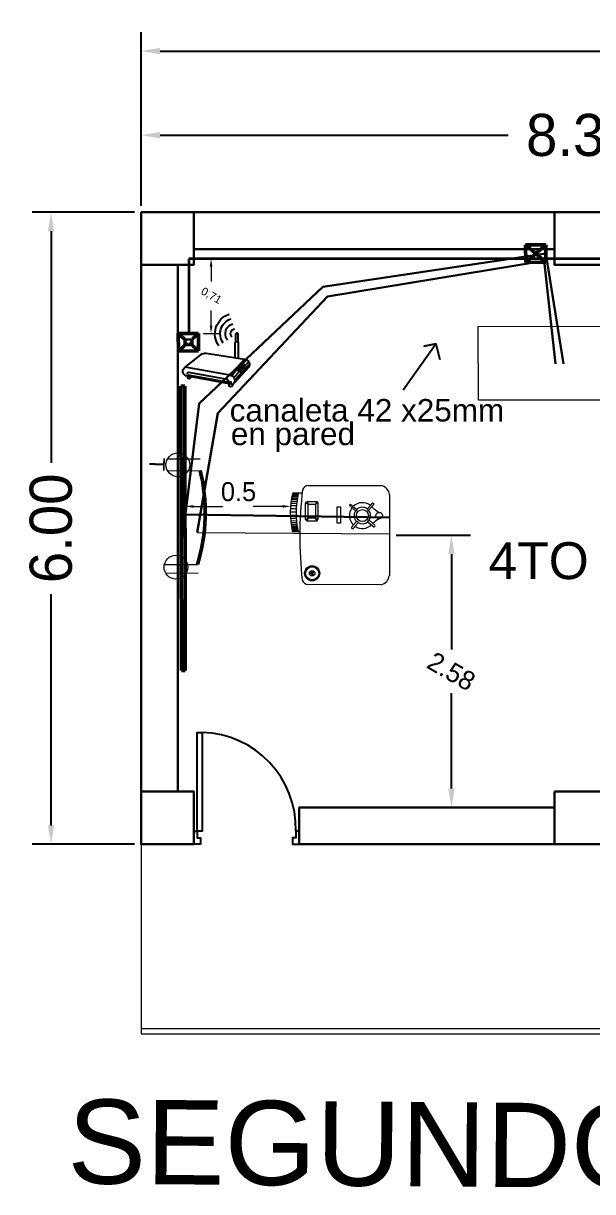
# Model space of a CAD drawing. Header units: metres. Extents: x 643921 to 644430, y 8487964 to 8488110.
# Drawn here: x 644357.67 to 644363.07, y 8488061.08 to 8488072.18 of the extents above; entities that cross this region are included whole.
import ezdxf
from ezdxf.enums import TextEntityAlignment as Align

# ---------------------------------------------------------------- set-up
doc = ezdxf.new("R2010")
doc.units = ezdxf.units.M
doc.header["$MEASUREMENT"] = 0
for name, color, linetype in [('ACHURADOS', 8, 'Continuous'), ('Planta', 251, 'Continuous'), ('Salida de red', 4, 'Continuous'), ('VANOS', 2, 'Continuous')]:
    doc.layers.add(name, color=color, linetype=linetype)
for name, color, linetype, lineweight in [('Anotaciones - Textos_Pluma_Nº__86', 7, 'Continuous', 20), ('Cable USB', 3, 'Continuous', 30), ('CABLE UTP CAT 6', 140, 'COMPU_LINE', 35), ('CIRCUITO DE DATOS', 5, 'Continuous', 50), ('CIRCUITO DE PROYECTORES', 4, 'Continuous', 50), ('CIRCUITO DE SERVIDOR', 6, 'Continuous', 50), ('CIRCUITO ELECTRICO EST DE CARGA', 6, 'Continuous', 50), ('CIRCUITO ELECTRICOS', 7, 'Continuous', 15), ('COLUMNAS', 252, 'Continuous', 30), ('CONECCION USB Y HDMI', 150, 'Continuous', 30), ('CONEXION USB', 3, 'Continuous', 18), ('EQUIPOS ELECTRONICOS', 242, 'Continuous', 13), ('MUEBLES - PETER', 252, 'Continuous', 5), ('MUEBLES MOVILES', 42, 'Continuous', 5), ('MUROS', 252, 'Continuous', 15), ('PUERTAS', 252, 'Continuous', 5), ('TEXTOS-SUBTITULO', 26, 'Continuous', 30), ('tomacorriente', 1, 'Continuous', 20)]:
    doc.layers.add(name, color=color, linetype=linetype, lineweight=lineweight)
doc.styles.add('COTAS', font='arial.ttf', dxfattribs={"height": 0.075})
doc.styles.add('style4', font='arial.ttf')
doc.linetypes.add('COMPU_LINE', pattern='A,0.5,-0.1,["R",Standard,S=0.1,R=0,X=-0.05,Y=-0.05],-0.1', length=0.7)
doc.dimstyles.new('julio_75', dxfattribs={"dimscale": 0.75, "dimtxt": 0.075, "dimasz": 0.1, "dimexe": 0.1, "dimexo": 0.1, "dimgap": 0.1, "dimtad": 0, "dimtih": 1, "dimtoh": 1, "dimzin": 1, "dimtxsty": 'COTAS', "dimcen": 0.1, "dimclrd": 256, "dimclre": 256, "dimclrt": 256, "dimaunit": 1, "dimadec": 3, "dimazin": 0, "dimtfac": 1, "dimtix": 1, "dimtmove": 0, "dimatfit": 3, "dimfxl": 0.1, "dimfxlon": 1, "dimlwd": -1, "dimlwe": -1, "dimarcsym": 0})
doc.dimstyles.new('UTILIZAR', dxfattribs={"dimtxt": 0.18, "dimasz": 0.18, "dimexe": 0.18, "dimexo": 0.0625, "dimgap": 0.09, "dimtad": 0, "dimtih": 1, "dimtoh": 1, "dimdec": 4, "dimzin": 0, "dimdsep": 46, "dimtxsty": 'Standard', "dimcen": 0.09, "dimadec": 0, "dimazin": 0, "dimtfac": 1, "dimtdec": 4, "dimtofl": 0, "dimtmove": 0, "dimatfit": 3, "dimfxl": 1, "dimtolj": 1, "dimtzin": 0, "dimarcsym": 0})

# ---------------------------------------------------------------- blocks, each defined once
blk = doc.blocks.new('PUERTA8')
at = {"layer": 'VANOS', "ltscale": 0.5}
for points in [[(0.025, 0.05), (0.025, 0.8), (0.065, 0.8), (0.065, 0.05)], [(0, -0.05), (0, 0.05), (0.025, 0.05), (0.025, 0), (0.05, 0), (0.05, -0.05)], [(0.8, -0.05), (0.8, 0.05), (0.775, 0.05), (0.775, 0), (0.75, 0), (0.75, -0.05)]]:
    blk.add_lwpolyline(points, close=True, dxfattribs=at)
at = {"layer": 'VANOS', "color": 8, "ltscale": 0.5}
blk.add_arc((0.045, 0.07), 0.7303, 358.43065, 88.43065, dxfattribs=at)
blk = doc.blocks.new('P-1')
at = {"layer": 'ACHURADOS'}
blk.add_blockref('PUERTA8', (0, 0.05), dxfattribs=at)
blk = doc.blocks.new('ECRAN')
at = {"layer": 'CIRCUITO DE SERVIDOR'}
h = blk.add_hatch(color=141, dxfattribs=at)
h.dxf.hatch_style = 1
h.paths.add_polyline_path([(714290.2886, 8427261.8314), (714290.3044, 8427261.8508), (714288.9074, 8427262.9858), (714288.8917, 8427262.9665)])
at = {"layer": 'CIRCUITO DE SERVIDOR', "color": 0}
for p, q in [((714288.8916, 8427262.9664), (714288.9074, 8427262.9858)), ((714290.3044, 8427261.8508), (714288.9074, 8427262.9858)), ((714290.2886, 8427261.8314), (714288.8916, 8427262.9664)), ((714290.2886, 8427261.8314), (714290.3044, 8427261.8508))]:
    blk.add_line(p, q, dxfattribs=at)
blk = doc.blocks.new('PROYECTOR')
at = {"layer": 'EQUIPOS ELECTRONICOS', "color": 22}
for p, q in [((714285.8973, 8427254.0568), (714285.8681, 8427254.0568)), ((714285.8984, 8427254.062), (714285.8692, 8427254.062)), ((714285.8992, 8427254.0659), (714285.87, 8427254.0659)), ((714285.8745, 8427254.0694), (714285.9193, 8427254.0694)), ((714285.8901, 8427254.0034), (714285.8609, 8427254.0034)), ((714285.8912, 8427254.0156), (714285.862, 8427254.0156)), ((714285.8923, 8427254.0254), (714285.8631, 8427254.0254)), ((714285.8936, 8427254.035), (714285.8644, 8427254.035)), ((714285.8948, 8427254.0431), (714285.8656, 8427254.0431)), ((714285.8961, 8427254.0506), (714285.867, 8427254.0506)), ((714285.937, 8427254.0183), (714285.9448, 8427254.0263)), ((714285.937, 8427254.0183), (714285.9495, 8427254.0119)), ((714285.9448, 8427254.0263), (714285.9495, 8427254.0119)), ((714285.9936, 8427254.0263), (714285.9875, 8427254.0119)), ((714285.9988, 8427254.0188), (714285.9875, 8427254.0119)), ((714285.9936, 8427254.0263), (714285.9988, 8427254.0188)), ((714285.8889, 8427253.9712), (714285.8597, 8427253.9712)), ((714285.8893, 8427253.9881), (714285.8601, 8427253.9881)), ((714285.8893, 8427253.9543), (714285.8601, 8427253.9543)), ((714285.8901, 8427253.939), (714285.8609, 8427253.939)), ((714285.937, 8427253.9345), (714285.9495, 8427253.9409)), ((714285.937, 8427253.9345), (714285.9448, 8427253.9265)), ((714285.9448, 8427253.9265), (714285.9495, 8427253.9409)), ((714285.9988, 8427253.9339), (714285.9875, 8427253.9409)), ((714285.9936, 8427253.9265), (714285.9875, 8427253.9409)), ((714285.9936, 8427253.9265), (714285.9988, 8427253.9339)), ((714285.8912, 8427253.9268), (714285.862, 8427253.9268)), ((714285.8923, 8427253.9169), (714285.8631, 8427253.9169)), ((714285.8936, 8427253.9074), (714285.8644, 8427253.9074)), ((714285.8948, 8427253.8993), (714285.8656, 8427253.8993)), ((714285.8961, 8427253.8918), (714285.867, 8427253.8918)), ((714285.8973, 8427253.8856), (714285.8681, 8427253.8856)), ((714285.8984, 8427253.8804), (714285.8692, 8427253.8804)), ((714285.8992, 8427253.8765), (714285.87, 8427253.8765)), ((714285.8745, 8427253.873), (714285.9, 8427253.873)), ((714285.9, 8427253.873), (714285.9079, 8427253.873))]:
    blk.add_line(p, q, dxfattribs=at)
for points in [[(714285.9497, 8427254.1075), (714286.3214, 8427254.1075)], [(714286.362, 8427254.062), (714286.362, 8427253.6507)], [(714285.937, 8427253.9345), (714285.937, 8427254.0183)], [(714285.9448, 8427254.0263), (714285.9936, 8427254.0263)], [(714285.9988, 8427254.0188), (714285.9988, 8427253.9339)], [(714286.1894, 8427253.9789), (714286.1602, 8427254.0041)], [(714286.1667, 8427254.0116), (714286.1959, 8427253.9864)], [(714286.2499, 8427253.9885), (714286.275, 8427254.0177)], [(714286.2825, 8427254.0113), (714286.2574, 8427253.9821)], [(714285.9936, 8427253.9265), (714285.9448, 8427253.9265)], [(714286.1953, 8427253.925), (714286.1702, 8427253.8958)], [(714286.1777, 8427253.8894), (714286.2028, 8427253.9186)], [(714286.2529, 8427253.9243), (714286.2821, 8427253.8992)], [(714286.2886, 8427253.9068), (714286.2594, 8427253.9318)], [(714286.3214, 8427253.6052), (714285.9497, 8427253.6052)]]:
    blk.add_lwpolyline(points, dxfattribs=at)
for points in [[(714285.9495, 8427253.9409), (714285.9495, 8427254.0119), (714285.9875, 8427254.0119), (714285.9875, 8427253.9409)], [(714286.0962, 8427253.9157), (714286.0962, 8427253.9997), (714286.1136, 8427253.9997), (714286.1136, 8427253.9157)], [(714285.9592, 8427253.6606), (714285.9592, 8427253.6638), (714285.971, 8427253.6638), (714285.971, 8427253.6606)]]:
    blk.add_lwpolyline(points, close=True, dxfattribs=at)
for centre, radius in [((714286.2244, 8427253.9554), 0.0304), ((714286.3099, 8427253.9554), 0.0164), ((714285.9712, 8427253.6622), 0.0381), ((714285.9712, 8427253.6622), 0.0331), ((714285.971, 8427253.6622), 0.014)]:
    blk.add_circle(centre, radius, dxfattribs=at)
for centre, radius, start, end in [((714286.2997, 8427253.9712), 0.44, 167.57179, 192.42821), ((714285.8748, 8427254.0645), 0.00496, 93.95339, 163.57981), ((714286.3289, 8427253.9712), 0.44, 167.09848, 192.90152), ((714287.9085, 8427253.8563), 2.0006, 173.42501, 186.57499), ((714285.9554, 8427254.0705), 0.0374, 98.67301, 156.47096), ((714286.3087, 8427254.0552), 0.0537, 7.2076, 76.34413), ((714286.2244, 8427253.9554), 0.0653, 143.60072, 227.29344), ((714286.1652, 8427254.0064), 0.00543, 73.48531, 205.0201), ((714286.2244, 8427253.9554), 0.0653, 51.31728, 134.9047), ((714286.2244, 8427253.9554), 0.0419, 52.47319, 132.64862), ((714286.3924, 8427254.1221), 0.1714, 225.60346, 241.2485), ((714286.2773, 8427254.0128), 0.00543, 343.48531, 115.0201), ((714286.2244, 8427253.9554), 0.0419, 145.85679, 226.23227), ((714286.191, 8427253.9841), 0.00543, 253.48531, 25.0201), ((714286.2551, 8427253.987), 0.00543, 163.48531, 295.0201), ((714286.2244, 8427253.9554), 0.0419, 325.96223, 39.26824), ((714286.3924, 8427253.7886), 0.1714, 118.7515, 131.9741), ((714285.8748, 8427253.8779), 0.00496, 196.42019, 266.04661), ((714286.1754, 8427253.8943), 0.00543, 163.59075, 295.12554), ((714286.2244, 8427253.9554), 0.0653, 235.9964, 315.01013), ((714286.1976, 8427253.9201), 0.00543, 343.59075, 115.12554), ((714286.2244, 8427253.9554), 0.0419, 239.21354, 312.75406), ((714286.2578, 8427253.9266), 0.00543, 73.59075, 205.12554), ((714286.3924, 8427253.7886), 0.1714, 135.30004, 135.5685), ((714286.2837, 8427253.9044), 0.00543, 253.59075, 25.12554), ((714285.9712, 8427253.6622), 0.00701, 214.74267, 146.59834), ((714286.3087, 8427253.6574), 0.0537, 283.65587, 352.7924), ((714285.9554, 8427253.6422), 0.0374, 203.52904, 261.32699)]:
    blk.add_arc(centre, radius, start, end, dxfattribs=at)
blk = doc.blocks.new('TOMACORRIENTE DOBLE')
at = {"layer": 'tomacorriente'}
for p, q in [((697806.719, 8439550.89), (697806.419, 8439550.969)), ((697806.69, 8439550.781), (697806.391, 8439550.86))]:
    blk.add_line(p, q, dxfattribs=at)
blk.add_circle((697806.61, 8439550.86), 0.113, dxfattribs=at)
blk = doc.blocks.new('ACCES POINT')
at = {"color": 92}
for p, q in [((714282.93, 8427256.317), (714282.93, 8427256.314)), ((714282.941, 8427256.317), (714282.941, 8427256.315)), ((714282.921, 8427256.134), (714282.921, 8427256.231)), ((714282.952, 8427256.134), (714282.952, 8427256.231)), ((714282.921, 8427256.078), (714282.921, 8427256.134)), ((714282.952, 8427256.083), (714282.952, 8427256.134)), ((714282.818, 8427256.024), (714282.958, 8427255.874)), ((714282.819, 8427256.007), (714282.959, 8427255.856)), ((714282.824, 8427255.992), (714282.964, 8427255.842)), ((714282.826, 8427256.045), (714282.861, 8427256.007)), ((714282.846, 8427256.064), (714282.882, 8427256.025)), ((714282.857, 8427256.068), (714282.895, 8427256.028)), ((714282.859, 8427256.005), (714282.913, 8427255.947)), ((714282.865, 8427256.069), (714283.005, 8427255.919)), ((714283.005, 8427255.919), (714283.429, 8427255.994)), ((714282.915, 8427255.95), (714282.966, 8427255.895)), ((714282.936, 8427255.967), (714282.986, 8427255.913)), ((714282.949, 8427255.97), (714282.997, 8427255.917)), ((714282.976, 8427255.83), (714283.422, 8427255.911)), ((714283.397, 8427255.947), (714283.03, 8427255.88)), ((714283.404, 8427255.922), (714283.037, 8427255.855)), ((714283.378, 8427255.903), (714283.378, 8427255.895)), ((714283.405, 8427255.908), (714283.405, 8427255.895)), ((714282.976, 8427255.83), (714282.965, 8427255.841)), ((714282.978, 8427255.83), (714282.978, 8427255.818)), ((714283.011, 8427255.821), (714283.011, 8427255.836))]:
    blk.add_line(p, q, dxfattribs=at)
for points in [[(714282.925, 8427256.235), (714282.925, 8427256.31)], [(714282.948, 8427256.235), (714282.948, 8427256.31)], [(714283.229, 8427256.126), (714282.865, 8427256.069)], [(714283.429, 8427255.994), (714283.263, 8427256.122)]]:
    blk.add_lwpolyline(points, dxfattribs=at)
for centre in [(714282.993, 8427255.849), (714283.007, 8427255.851), (714283.02, 8427255.854)]:
    blk.add_circle(centre, 0.00399, dxfattribs=at)
for centre, radius, start, end in [((714282.948, 8427256.31), 0.148, 323.6467, 72.2452), ((714282.948, 8427256.31), 0.197, 324.4234, 71.4296), ((714282.936, 8427256.3), 0.0155, 40.3834, 139.6166), ((714282.936, 8427256.314), 0.00651, 35.1733, 144.9998), ((714282.948, 8427256.31), 0.0489, 317.3396, 78.8718), ((714282.948, 8427256.31), 0.0984, 322.0864, 73.8838), ((714282.936, 8427256.219), 0.0194, 37.7243, 142.2757), ((714283.239, 8427256.073), 0.0539, 64.318, 101.064), ((714282.869, 8427256.018), 0.0515, 94.5799, 210.7273), ((714282.899, 8427255.982), 0.0456, 84.1018, 150.5306), ((714282.903, 8427255.978), 0.0456, 84.1018, 150.5306), ((714282.908, 8427255.973), 0.0456, 84.1018, 150.5306), ((714282.912, 8427255.968), 0.0456, 84.1018, 150.5306), ((714282.917, 8427255.963), 0.0456, 84.1018, 150.5306), ((714282.921, 8427255.958), 0.0456, 84.1018, 150.5306), ((714282.926, 8427255.953), 0.0456, 84.1018, 150.5306), ((714282.93, 8427255.949), 0.0456, 84.1018, 150.5306), ((714282.935, 8427255.944), 0.0456, 84.1018, 150.5306), ((714282.939, 8427255.939), 0.0456, 84.1018, 150.5306), ((714283.402, 8427255.955), 0.0478, 294.6996, 54.5999), ((714282.944, 8427255.934), 0.0456, 84.1018, 150.5306), ((714282.948, 8427255.929), 0.0456, 84.1018, 150.5306), ((714282.953, 8427255.925), 0.0456, 84.1018, 150.5306), ((714283.009, 8427255.867), 0.0515, 94.5799, 210.7273), ((714283.037, 8427255.868), 0.0134, 123.9317, 267.7766), ((714283.391, 8427255.897), 0.0136, 171.6117, 8.3883), ((714283.39, 8427255.932), 0.0167, 326.4303, 65.278), ((714282.995, 8427255.823), 0.0171, 196.7065, 353.7504)]:
    blk.add_arc(centre, radius, start, end, dxfattribs=at)
blk = doc.blocks.new('*D138')
at = {"layer": 'Anotaciones - Textos_Pluma_Nº__86', "color": 0, "lineweight": -2, "transparency": 16777216}
for p, q in [((644358.786, 8488070.444), (644358.786, 8488071.294)), ((644367.136, 8488070.444), (644367.136, 8488071.294)), ((644358.966, 8488071.114), (644362.271, 8488071.114)), ((644366.956, 8488071.114), (644363.651, 8488071.114))]:
    blk.add_line(p, q, dxfattribs=at)
at = {"layer": 'Anotaciones - Textos_Pluma_Nº__86', "color": 0, "transparency": 16777216}
for points in [[(644358.966, 8488071.144), (644358.966, 8488071.084), (644358.786, 8488071.114)], [(644366.956, 8488071.144), (644366.956, 8488071.084), (644367.136, 8488071.114)]]:
    blk.add_solid(points, dxfattribs=at)
at = {"layer": 'Defpoints', "color": 0, "transparency": 16777216}
for p in [(644367.136, 8488071.114), (644358.786, 8488070.382), (644367.136, 8488070.382)]:
    blk.add_point(p, dxfattribs=at)
at = {"layer": 'Anotaciones - Textos_Pluma_Nº__86', "color": 0, "transparency": 16777216, "insert": (644362.961, 8488071.114), "char_height": 0.4, "attachment_point": 5}
blk.add_mtext('\\A1;8.35', dxfattribs=at)
blk = doc.blocks.new('*D127')
at = {"layer": 'Anotaciones - Textos_Pluma_Nº__86', "color": 0, "lineweight": -2, "transparency": 16777216}
for p, q in [((644358.786, 8488070.444), (644358.786, 8488072.093)), ((644391.686, 8488070.444), (644391.686, 8488072.093)), ((644358.966, 8488071.913), (644374.379, 8488071.913)), ((644391.506, 8488071.913), (644376.093, 8488071.913))]:
    blk.add_line(p, q, dxfattribs=at)
at = {"layer": 'Anotaciones - Textos_Pluma_Nº__86', "color": 0, "transparency": 16777216}
for points in [[(644358.966, 8488071.943), (644358.966, 8488071.883), (644358.786, 8488071.913)], [(644391.506, 8488071.943), (644391.506, 8488071.883), (644391.686, 8488071.913)]]:
    blk.add_solid(points, dxfattribs=at)
at = {"layer": 'Defpoints', "color": 0, "transparency": 16777216}
for p in [(644358.786, 8488071.913), (644358.786, 8488070.382), (644391.686, 8488070.382)]:
    blk.add_point(p, dxfattribs=at)
at = {"layer": 'Anotaciones - Textos_Pluma_Nº__86', "color": 0, "transparency": 16777216, "insert": (644375.236, 8488071.913), "char_height": 0.4, "attachment_point": 5, "rotation": 360}
blk.add_mtext('\\A1;32.90', dxfattribs=at)
blk = doc.blocks.new('*D142')
at = {"layer": 'Anotaciones - Textos_Pluma_Nº__86', "color": 0, "lineweight": -2, "transparency": 16777216}
for p, q in [((644358.723, 8488070.382), (644357.751, 8488070.382)), ((644357.931, 8488070.202), (644357.931, 8488068.005)), ((644357.931, 8488064.562), (644357.931, 8488066.758)), ((644358.723, 8488064.382), (644357.751, 8488064.382))]:
    blk.add_line(p, q, dxfattribs=at)
at = {"layer": 'Anotaciones - Textos_Pluma_Nº__86', "color": 0, "transparency": 16777216}
for points in [[(644357.901, 8488070.202), (644357.961, 8488070.202), (644357.931, 8488070.382)], [(644357.901, 8488064.562), (644357.961, 8488064.562), (644357.931, 8488064.382)]]:
    blk.add_solid(points, dxfattribs=at)
at = {"layer": 'Defpoints', "color": 0, "transparency": 16777216}
for p in [(644358.786, 8488070.382), (644357.931, 8488064.382), (644358.786, 8488064.382)]:
    blk.add_point(p, dxfattribs=at)
at = {"layer": 'Anotaciones - Textos_Pluma_Nº__86', "color": 0, "transparency": 16777216, "insert": (644357.931, 8488067.382), "char_height": 0.4, "attachment_point": 5, "rotation": 90}
blk.add_mtext('\\A1;6.00', dxfattribs=at)
blk = doc.blocks.new('*D146')
at = {"layer": 'Anotaciones - Textos_Pluma_Nº__86', "color": 0, "lineweight": -2, "transparency": 16777216}
for p, q in [((644361.206, 8488067.317), (644361.912, 8488067.317)), ((644361.732, 8488067.137), (644361.732, 8488066.232)), ((644361.732, 8488064.912), (644361.732, 8488065.816)), ((644361.206, 8488064.732), (644361.912, 8488064.732))]:
    blk.add_line(p, q, dxfattribs=at)
at = {"layer": 'Anotaciones - Textos_Pluma_Nº__86', "color": 0, "transparency": 16777216}
for points in [[(644361.702, 8488067.137), (644361.762, 8488067.137), (644361.732, 8488067.317)], [(644361.702, 8488064.912), (644361.762, 8488064.912), (644361.732, 8488064.732)]]:
    blk.add_solid(points, dxfattribs=at)
at = {"layer": 'Defpoints', "color": 0, "transparency": 16777216}
for p in [(644361.144, 8488067.317), (644361.144, 8488064.732), (644361.732, 8488064.732)]:
    blk.add_point(p, dxfattribs=at)
at = {"layer": 'Anotaciones - Textos_Pluma_Nº__86', "color": 0, "transparency": 16777216, "insert": (644361.732, 8488066.024), "char_height": 0.18, "attachment_point": 5, "rotation": 330}
blk.add_mtext('\\A1;2.58', dxfattribs=at)
blk = doc.blocks.new('*D148')
at = {"layer": 'Anotaciones - Textos_Pluma_Nº__86', "transparency": 16777216}
for p, q in [((644359.375, 8488069.942), (644359.525, 8488069.942)), ((644359.45, 8488069.867), (644359.45, 8488069.726)), ((644359.45, 8488069.307), (644359.45, 8488069.449)), ((644359.375, 8488069.232), (644359.525, 8488069.232))]:
    blk.add_line(p, q, dxfattribs=at)
for points in [[(644359.438, 8488069.867), (644359.463, 8488069.867), (644359.45, 8488069.942)], [(644359.438, 8488069.307), (644359.463, 8488069.307), (644359.45, 8488069.232)]]:
    blk.add_solid(points, dxfattribs=at)
at = {"layer": 'Defpoints', "color": 0, "transparency": 16777216}
for p in [(644359.238, 8488069.942), (644359.238, 8488069.232), (644359.45, 8488069.232)]:
    blk.add_point(p, dxfattribs=at)
at = {"layer": 'Anotaciones - Textos_Pluma_Nº__86', "transparency": 16777216, "insert": (644359.45, 8488069.587), "char_height": 0.075, "attachment_point": 5, "rotation": 330, "style": 'COTAS'}
blk.add_mtext('0,71', dxfattribs=at)

msp = doc.modelspace()

# ---------------------------------------------------------------- hatches: boundary and pattern name
at = {"layer": 'Salida de red'}
h = msp.add_hatch(color=256, dxfattribs=at)
h.dxf.hatch_style = 1
h.paths.add_polyline_path([(644359.273, 8488069.119), (644359.198, 8488069.119), (644359.197, 8488069.179), (644359.273, 8488069.18)])
h.paths.add_polyline_path([(644359.221, 8488069.142), (644359.221, 8488069.134), (644359.226, 8488069.134), (644359.226, 8488069.126), (644359.245, 8488069.126), (644359.245, 8488069.134), (644359.25, 8488069.134), (644359.25, 8488069.142), (644359.264, 8488069.143), (644359.263, 8488069.171), (644359.207, 8488069.17), (644359.207, 8488069.142)], flags=16)
edge = h.paths.add_edge_path(flags=17)
edge.add_line((644359.273, 8488069.171), (644359.273, 8488069.119))

# ---------------------------------------------------------------- linework, layer by layer
at = {"layer": 'Anotaciones - Textos_Pluma_Nº__86'}
for p, q in [((644359.206, 8488067.665), (644359.206, 8488067.515)), ((644359.281, 8488067.59), (644359.562, 8488067.59)), ((644360.131, 8488067.59), (644359.849, 8488067.59))]:
    msp.add_line(p, q, dxfattribs=at)
for points in [[(644359.281, 8488067.603), (644359.281, 8488067.578), (644359.206, 8488067.59)], [(644360.131, 8488067.603), (644360.131, 8488067.578), (644360.206, 8488067.59)]]:
    msp.add_solid(points, dxfattribs=at)
at = {"layer": 'Cable USB'}
msp.add_lwpolyline([(644359.318, 8488067.342), (644359.514, 8488068.476), (644360.555, 8488069.582), (644362.612, 8488069.922), (644362.72, 8488068.944)], dxfattribs=at)
at = {"layer": 'CABLE UTP CAT 6'}
for points in [[(644390.807, 8488069.715), (644390.807, 8488069.942), (644359.238, 8488069.942)], [(644359.238, 8488069.942), (644359.238, 8488069.232)]]:
    msp.add_lwpolyline(points, dxfattribs=at)
at = {"layer": 'CIRCUITO DE DATOS', "color": 0}
for p, q in [((644362.627, 8488070.074), (644362.436, 8488070.072)), ((644359.33, 8488069.233), (644359.139, 8488069.231))]:
    msp.add_line(p, q, dxfattribs=at)
at = {"layer": 'CIRCUITO DE PROYECTORES'}
msp.add_arc((644357.692, 8488067.533), 1.703, 343.1668, 13.4665, dxfattribs=at)
at = {"layer": 'CIRCUITO ELECTRICO EST DE CARGA', "color": 0}
for p, q in [((644362.436, 8488070.072), (644362.438, 8488069.906)), ((644362.436, 8488070.072), (644362.629, 8488069.908)), ((644362.627, 8488070.074), (644362.438, 8488069.906)), ((644362.627, 8488070.074), (644362.629, 8488069.908)), ((644362.629, 8488069.908), (644362.438, 8488069.906)), ((644359.139, 8488069.231), (644359.141, 8488069.065)), ((644359.139, 8488069.231), (644359.197, 8488069.179)), ((644359.33, 8488069.233), (644359.273, 8488069.18)), ((644359.33, 8488069.233), (644359.332, 8488069.067)), ((644359.198, 8488069.119), (644359.141, 8488069.065)), ((644359.273, 8488069.119), (644359.332, 8488069.067)), ((644359.332, 8488069.067), (644359.141, 8488069.065))]:
    msp.add_line(p, q, dxfattribs=at)
at = {"layer": 'CIRCUITO ELECTRICOS', "color": 5}
for p, q in [((644359.012, 8488067.037), (644359.322, 8488067.04)), ((644359.019, 8488066.956), (644359.329, 8488066.959))]:
    msp.add_line(p, q, dxfattribs=at)
msp.add_circle((644359.117, 8488067.013), 0.113, dxfattribs=at)
at = {"layer": 'COLUMNAS', "color": 1, "lineweight": 30}
for points in [[(644358.786, 8488070.382), (644358.786, 8488069.882), (644359.286, 8488069.882), (644359.286, 8488070.382), (644358.786, 8488070.382)], [(644362.711, 8488070.382), (644362.711, 8488069.882), (644363.211, 8488069.882), (644363.211, 8488070.382), (644362.711, 8488070.382)], [(644358.786, 8488064.882), (644358.786, 8488064.382), (644359.286, 8488064.382), (644359.286, 8488064.882), (644358.786, 8488064.882)], [(644362.711, 8488064.882), (644362.711, 8488064.382), (644363.211, 8488064.382), (644363.211, 8488064.882), (644362.711, 8488064.882)]]:
    msp.add_lwpolyline(points, dxfattribs=at)
at = {"layer": 'CONECCION USB Y HDMI'}
for points in [[(644359.18, 8488067.292), (644359.336, 8488068.566), (644360.51, 8488069.674), (644362.628, 8488069.991), (644362.796, 8488068.944)], [(644359.207, 8488067.512), (644361.145, 8488067.486)]]:
    msp.add_lwpolyline(points, dxfattribs=at)
at = {"layer": 'CONEXION USB'}
msp.add_lwpolyline([(644359.318, 8488067.342), (644361.144, 8488067.33)], dxfattribs=at)
at = {"layer": 'MUEBLES - PETER', "color": 250, "lineweight": 5}
for p, q in [((644358.786, 8488064.382), (644358.786, 8488062.582)), ((644358.786, 8488062.632), (644373.713, 8488062.632)), ((644358.786, 8488062.582), (644373.456, 8488062.582))]:
    msp.add_line(p, q, dxfattribs=at)
at = {"layer": 'MUEBLES MOVILES', "color": 252, "lineweight": 5, "ltscale": 2}
msp.add_lwpolyline([(644363.638, 8488068.6), (644361.988, 8488068.599), (644361.987, 8488069.299), (644363.637, 8488069.3), (644363.638, 8488068.6)], dxfattribs=at)
at = {"layer": 'MUROS', "color": 251, "lineweight": 30, "true_color": 0x636466}
for p, q in [((644359.286, 8488070.382), (644362.711, 8488070.382)), ((644362.711, 8488070.032), (644359.286, 8488070.032)), ((644358.786, 8488064.882), (644358.786, 8488069.882)), ((644359.136, 8488069.882), (644359.136, 8488064.882)), ((644360.286, 8488064.732), (644362.711, 8488064.732)), ((644360.286, 8488064.382), (644360.286, 8488064.732)), ((644362.711, 8488064.382), (644360.286, 8488064.382))]:
    msp.add_line(p, q, dxfattribs=at)
at = {"layer": 'Planta'}
msp.add_lwpolyline([(644361.273, 8488068.696), (644361.583, 8488069.134), (644361.472, 8488069.111), (644361.583, 8488069.134), (644361.621, 8488068.985)], dxfattribs=at)
at = {"layer": 'Salida de red'}
for p, q in [((644359.263, 8488069.171), (644359.207, 8488069.17)), ((644359.207, 8488069.17), (644359.207, 8488069.142)), ((644359.221, 8488069.142), (644359.207, 8488069.142)), ((644359.221, 8488069.142), (644359.221, 8488069.134)), ((644359.226, 8488069.134), (644359.221, 8488069.134)), ((644359.226, 8488069.126), (644359.226, 8488069.134)), ((644359.245, 8488069.126), (644359.226, 8488069.126)), ((644359.245, 8488069.126), (644359.245, 8488069.134)), ((644359.25, 8488069.134), (644359.245, 8488069.134)), ((644359.264, 8488069.143), (644359.25, 8488069.142)), ((644359.25, 8488069.142), (644359.25, 8488069.134)), ((644359.264, 8488069.143), (644359.263, 8488069.171)), ((644359.273, 8488069.171), (644359.273, 8488069.119))]:
    msp.add_line(p, q, dxfattribs=at)
msp.add_lwpolyline([(644359.273, 8488069.119), (644359.198, 8488069.119), (644359.197, 8488069.179), (644359.273, 8488069.18)], close=True, dxfattribs=at)

# ---------------------------------------------------------------- block references
at = {"layer": 'CIRCUITO ELECTRICOS', "color": 0}
for name, p, xscale, yscale, zscale, rotation in [('ECRAN', (-9830573.674, 1331535.777), 1.5, 1.5, 1.5, 309.1858791255776), ('PROYECTOR', (-743649.195, -7308828.232), 1.874999999999976, 1.874999999999976, 1.874999999999976, 359.8233024964318)]:
    msp.add_blockref(name, p, dxfattribs=dict(at, xscale=xscale, yscale=yscale, zscale=zscale, rotation=rotation))
at = {"layer": 'Planta', "xscale": -1, "rotation": 359.9999998748746}
msp.add_blockref('ACCES POINT', (1358642.614, 60812.917), dxfattribs=at)
at = {"layer": 'Planta', "rotation": 195.0724649593772}
msp.add_blockref('TOMACORRIENTE DOBLE', (-876465.378, 16818736.961), dxfattribs=at)
at = {"layer": 'PUERTAS', "xscale": 1.249756712422823, "yscale": 1.249756712422823, "zscale": 1.249756712422823}
msp.add_blockref('P-1', (644359.286, 8488064.382), dxfattribs=at)

# ---------------------------------------------------------------- texts
at = {"layer": 'Anotaciones - Textos_Pluma_Nº__86', "insert": (644359.711, 8488067.729), "char_height": 0.18, "attachment_point": 5, "rotation": 360}
msp.add_mtext('\\A1;0.5', dxfattribs=at)
at = {"layer": 'Planta', "style": 'style4'}
for s, height, p in [('canaleta 42 x25mm', 0.21379, (644359.627, 8488068.396)), ('en pared', 0.2138, (644359.638, 8488068.172))]:
    msp.add_text(s, height=height, rotation=360, dxfattribs=at).set_placement(p)
at = {"layer": 'Planta', "color": 0, "style": 'style4'}
msp.add_text('SEGUNDO PISO', height=0.8, rotation=359.5484, dxfattribs=at).set_placement((644358.085, 8488061.162))
at = {"layer": 'TEXTOS-SUBTITULO', "color": 0, "style": 'style4'}
msp.add_text('4TO GRADO', height=0.35, rotation=360, dxfattribs=at).set_placement((644363.525, 8488066.9), align=Align.CENTER)
at = {"layer": 'tomacorriente', "insert": (644359.011, 8488067.988), "char_height": 0.148, "width": 1.38073, "attachment_point": 2, "rotation": 268.1262, "style": 'style4'}
msp.add_mtext('T', dxfattribs=at)

# ---------------------------------------------------------------- dimensions: what is measured, and where the dimension line sits
at = {"layer": 'Anotaciones - Textos_Pluma_Nº__86'}
for p1, p2, distance, picture, middle in [((644391.686, 8488070.382), (644358.786, 8488070.382), -1.532, '*D127', (644375.236, 8488071.913)), ((644358.786, 8488070.382), (644367.136, 8488070.382), 0.733, '*D138', (644362.961, 8488071.114)), ((644358.786, 8488070.382), (644358.786, 8488064.382), -0.855, '*D142', (644357.931, 8488067.382))]:
    dim = msp.add_aligned_dim(p1=p1, p2=p2, distance=distance, dimstyle='UTILIZAR', override={"dimtxt": 0.4, "dimtih": 0, "dimdec": 2}, dxfattribs=at)
    dim.commit()
    dim.dimension.update_dxf_attribs({"geometry": picture, "text_midpoint": middle})
dim = msp.add_aligned_dim(p1=(644359.238, 8488069.942), p2=(644359.238, 8488069.232), distance=0.212, dimstyle='julio_75', dxfattribs=at)
dim.commit()
dim.dimension.update_dxf_attribs({"geometry": '*D148', "text_midpoint": (644359.45, 8488069.587), "text_rotation": 330})
dim = msp.add_aligned_dim(p1=(644361.14398, 8488067.31659), p2=(644361.14398, 8488064.7316), distance=0.58777, dimstyle='UTILIZAR', override={"dimtih": 0, "dimdec": 2}, dxfattribs=at)
dim.commit()
dim.dimension.update_dxf_attribs({"geometry": '*D146', "text_midpoint": (644361.73175, 8488066.02409), "text_rotation": 330})

doc.saveas('drawing.dxf')
